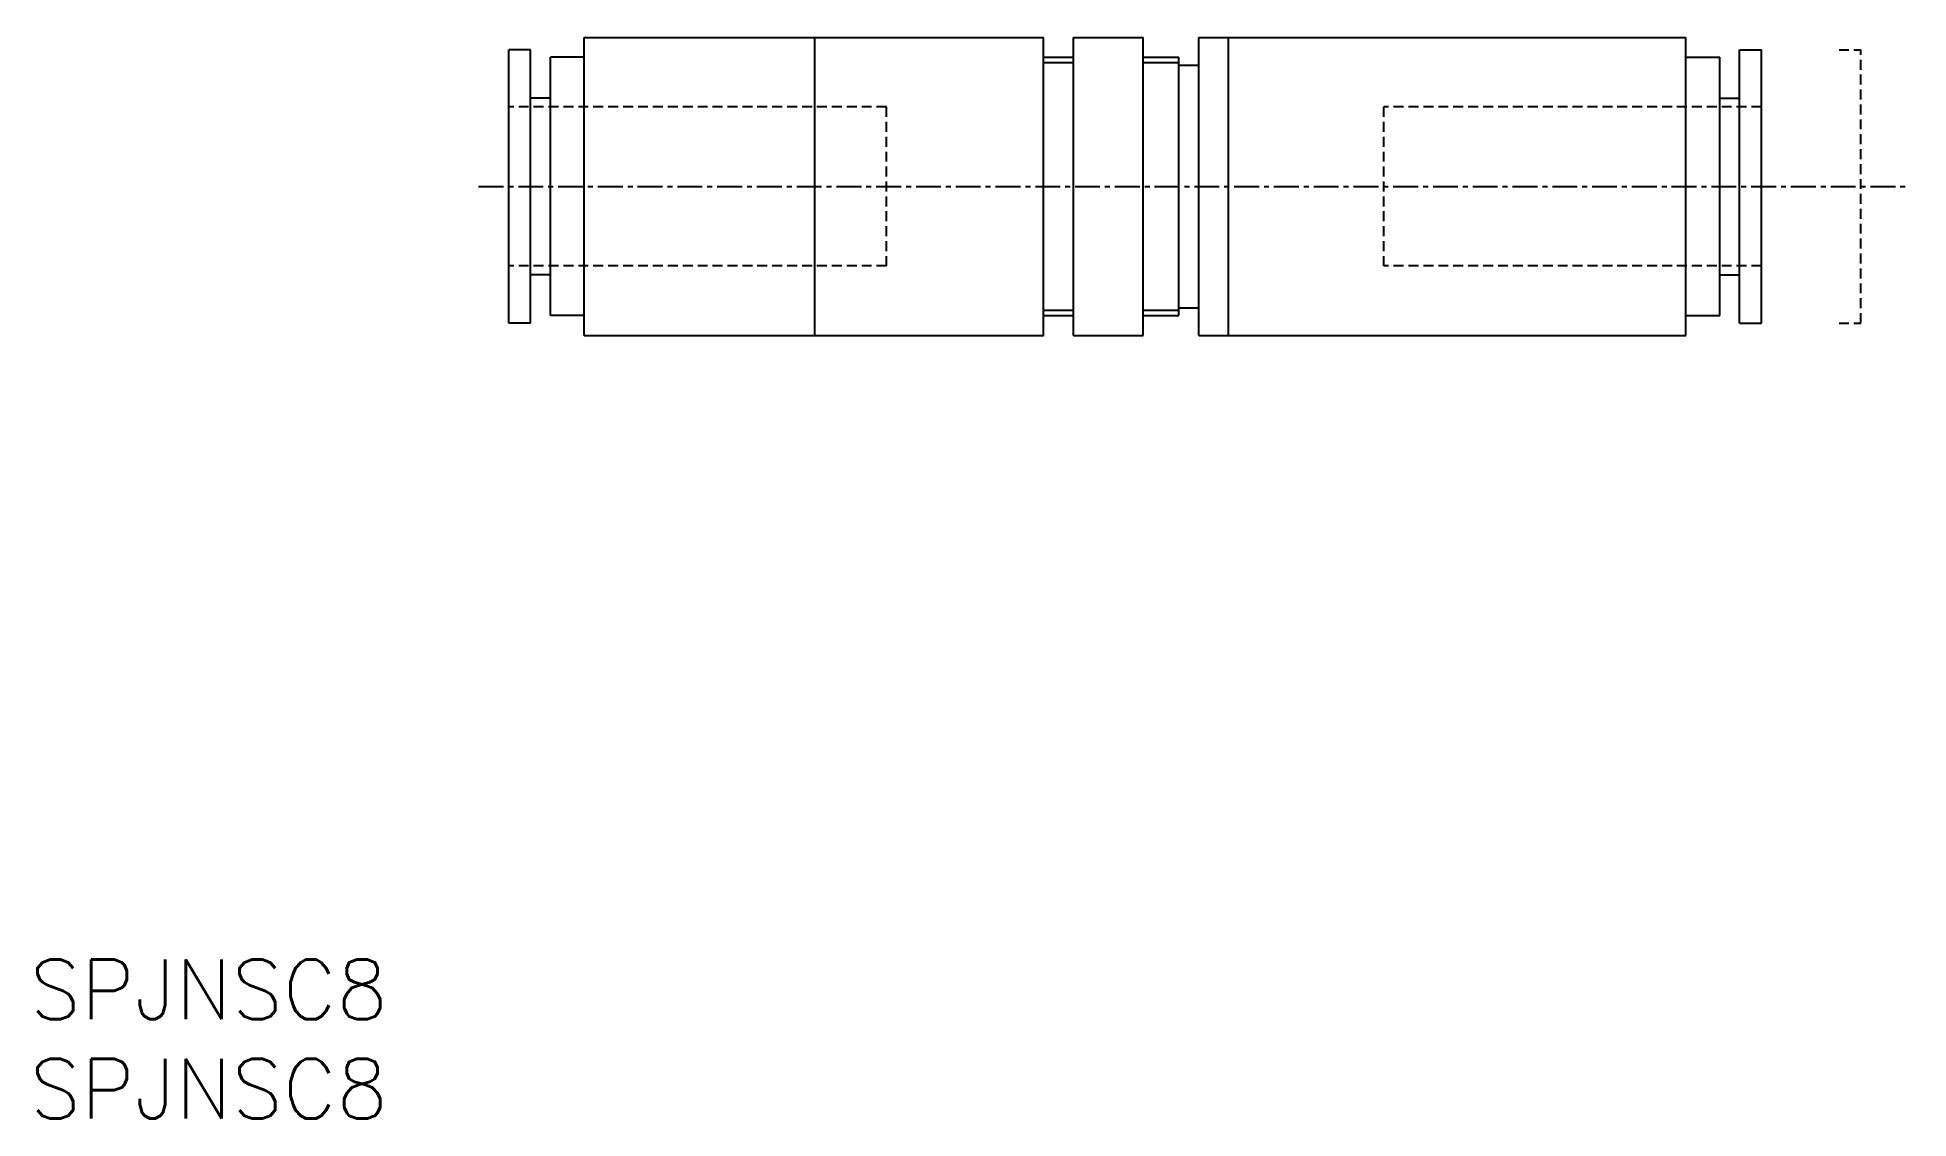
# Model space of a CAD drawing. Extents: x 0.4 to 94.5, y 0 to 54.4.
import ezdxf

# ---------------------------------------------------------------- set-up
doc = ezdxf.new("R2010")
doc.units = 0
doc.linetypes.add('CENTER', pattern=[2, 1.25, -0.25, 0.25, -0.25])
doc.linetypes.add('DASHED', pattern=[0.75, 0.5, -0.25])
doc.layers.get('0').update_dxf_attribs({"linetype": 'CONTINUOUS'})
doc.layers.add('CENTER', color=1, linetype='CENTER')
doc.styles.get("Standard").update_dxf_attribs({"font": 'txt.shx'})

# ---------------------------------------------------------------- blocks, each defined once
blk = doc.blocks.new('*U6')
at = {"color": 7, "linetype": 'CONTINUOUS'}
blk.add_text('SPJNSC8', height=3, dxfattribs=at).set_placement((0, 0))
blk = doc.blocks.new('*U7')
at = {"color": 7, "linetype": 'CONTINUOUS'}
blk.add_text('SPJNSC8', height=3, dxfattribs=at).set_placement((0, 5))

msp = doc.modelspace()

# ---------------------------------------------------------------- linework, layer by layer
at = {"color": 7, "linetype": 'CONTINUOUS'}
for p, q in [((25.19, 53.775), (24.09, 53.775)), ((24.09, 40.025), (24.09, 53.775)), ((25.19, 40.025), (25.19, 53.775)), ((27.89, 39.4), (27.89, 54.4)), ((27.89, 54.4), (50.99, 54.4)), ((39.49, 39.4), (39.49, 54.4)), ((50.99, 39.4), (50.99, 54.4)), ((52.49, 39.4), (52.49, 54.4)), ((52.49, 54.4), (55.99, 54.4)), ((55.99, 39.4), (55.99, 54.4)), ((58.79, 54.4), (83.29, 54.4)), ((58.79, 39.4), (58.79, 54.4)), ((60.29, 39.4), (60.29, 54.4)), ((83.29, 39.4), (83.29, 54.4)), ((85.99, 53.775), (87.09, 53.775)), ((85.99, 40.025), (85.99, 53.775)), ((87.09, 40.025), (87.09, 53.775)), ((27.89, 53.4), (26.19, 53.4)), ((26.19, 40.4), (26.19, 53.4)), ((50.99, 53.4), (52.49, 53.4)), ((50.99, 53.129), (52.49, 53.129)), ((55.99, 53.4), (57.79, 53.4)), ((55.99, 53.129), (57.79, 53.129)), ((57.79, 40.4), (57.79, 53.4)), ((57.79, 53), (58.79, 53)), ((83.29, 53.4), (84.99, 53.4)), ((84.99, 40.4), (84.99, 53.4)), ((26.19, 51.35), (25.19, 51.35)), ((84.99, 51.35), (85.99, 51.35)), ((26.19, 42.45), (25.19, 42.45)), ((84.99, 42.45), (85.99, 42.45)), ((50.99, 40.67), (52.49, 40.67)), ((55.99, 40.67), (57.79, 40.67)), ((57.79, 40.8), (58.79, 40.8)), ((25.19, 40.025), (24.09, 40.025)), ((27.89, 40.4), (26.19, 40.4)), ((50.99, 40.4), (52.49, 40.4)), ((55.99, 40.4), (57.79, 40.4)), ((83.29, 40.4), (84.99, 40.4)), ((85.99, 40.025), (87.09, 40.025)), ((27.89, 39.4), (50.99, 39.4)), ((52.49, 39.4), (55.99, 39.4)), ((58.79, 39.4), (83.29, 39.4))]:
    msp.add_line(p, q, dxfattribs=at)
at = {"color": 3, "linetype": 'DASHED'}
for p, q in [((90.99, 53.775), (92.09, 53.775)), ((92.09, 40.025), (92.09, 53.775)), ((43.09, 50.9), (24.09, 50.9)), ((43.09, 42.9), (43.09, 50.9)), ((87.09, 50.9), (68.09, 50.9)), ((68.09, 42.9), (68.09, 50.9)), ((43.09, 42.9), (24.09, 42.9)), ((87.09, 42.9), (68.09, 42.9)), ((90.99, 40.025), (92.09, 40.025))]:
    msp.add_line(p, q, dxfattribs=at)
at = {"layer": 'CENTER', "color": 1, "linetype": 'CENTER'}
msp.add_line((22.572, 46.9), (94.487, 46.9), dxfattribs=at)

# ---------------------------------------------------------------- block references
at = {"color": 7, "linetype": 'CONTINUOUS'}
for name in ['*U7', '*U6']:
    msp.add_blockref(name, (0, 0), dxfattribs=at)

doc.saveas('drawing.dxf')
